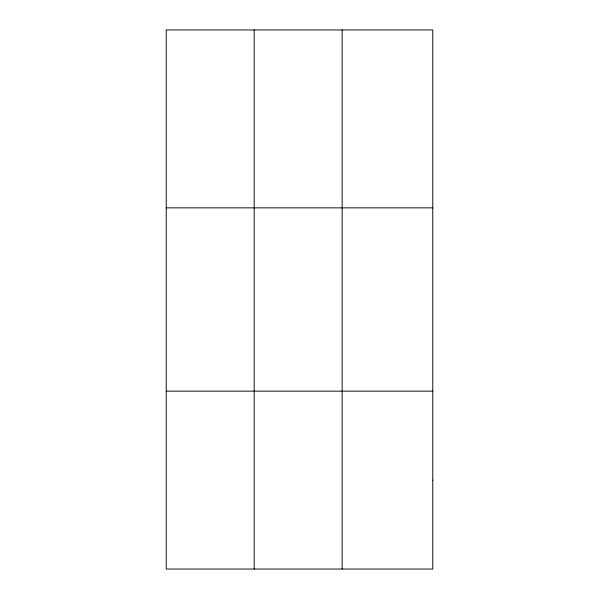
<?xml version="1.0" encoding="UTF-8"?>
<svg xmlns="http://www.w3.org/2000/svg" width="599" height="599" viewBox="0 0 599 599"><rect width="100%" height="100%" fill="white"/><g stroke="black" fill="none" stroke-linecap="round" stroke-linejoin="round"><path stroke-width="0.9" d="M254.186 29.95L254.186 569.05M342.149 29.95L342.149 569.05M166.23 207.853L432.77 207.853M166.23 391.147L432.77 391.147M432.77 480.099L432.77 569.05L166.23 569.05L166.23 29.95L432.77 29.95L432.77 480.099"/></g></svg>
